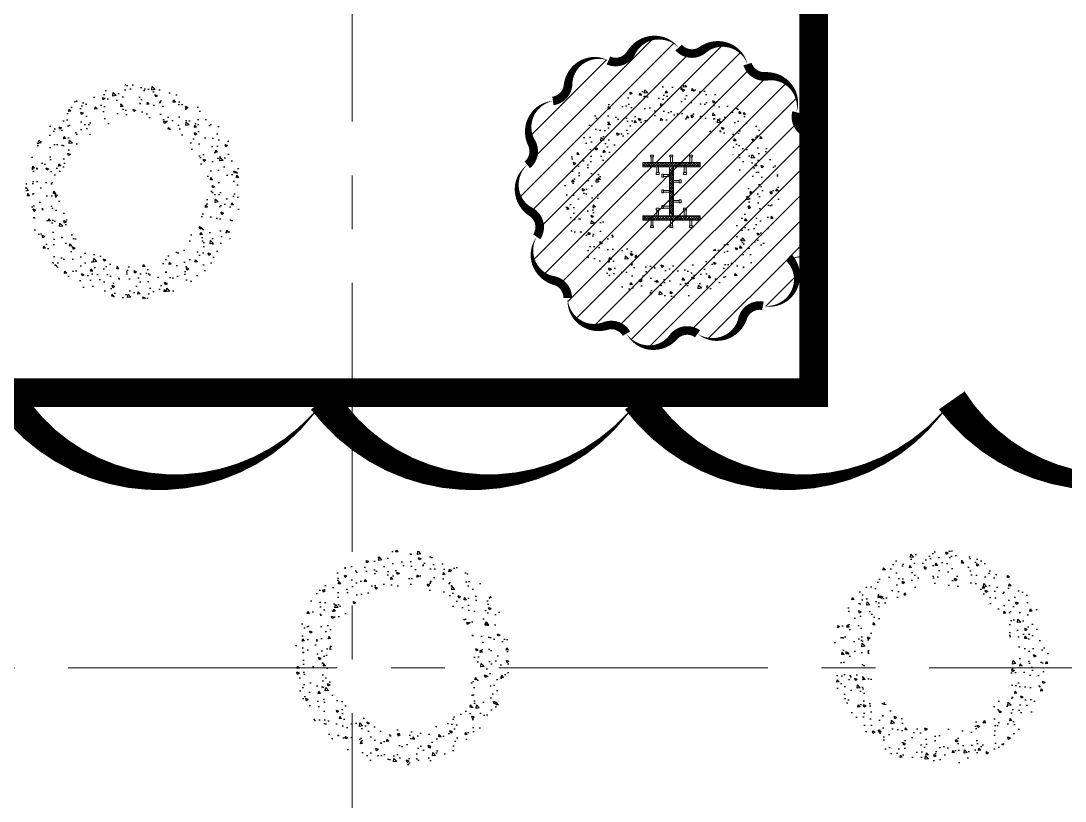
# Model space of a CAD drawing. Header units: millimetres. Extents: x -346728 to 1320345, y -537202 to -385966.
# Drawn here: x 394762 to 402040, y -440822 to -435381 of the extents above; entities that cross this region are included whole.
import ezdxf

# ---------------------------------------------------------------- set-up
doc = ezdxf.new("R2010")
doc.units = ezdxf.units.MM
doc.header["$LTSCALE"] = 100
doc.linetypes.add('X1326_GLB$0$CENTER', pattern=[2, 1.25, -0.25, 0.25, -0.25])
for name, color, linetype, lineweight in [('A-giao thong', 8, 'Continuous', 15), ('KCMANH', 8, 'Continuous', 13), ('KINGPOST', 5, 'Continuous', 20), ('X1326_GLB$0$A-tim', 8, 'X1326_GLB$0$CENTER', 9)]:
    doc.layers.add(name, color=color, linetype=linetype, lineweight=lineweight)
for name, color, linetype in [('hach', 253, 'Continuous'), ('PL', 3, 'Continuous'), ('thep doc', 6, 'Continuous')]:
    doc.layers.add(name, color=color, linetype=linetype)
pattern_1 = [(44.99999999999996, (188543.3296231151, 11377564.43864295), (-8.980256121069152, 8.980256121069138), []), (135, (188543.3296231151, 11377564.43864295), (-8.980256121069152, -8.980256121069138), [])]

# ---------------------------------------------------------------- blocks, each defined once
blk = doc.blocks.new('LVL-KHUNGTEN')
blk.add_lwpolyline([(61072.91373489425, 41092.78793908656), (119123.5098692991, 41092.78793908656), (119123.5098692991, 61.8816838347775), (61072.91373489425, 61.8816838347775)], close=True)
blk = doc.blocks.new('KP50 TOI SAN L1')
at = {"ltscale": 0.1}
h = blk.add_hatch(color=3, dxfattribs=at)
h.dxf.hatch_style = 1
h.paths.add_polyline_path([(14.40000000000146, 171.2000000000116), (-14.39999999999418, 171.2000000000116), (-14.39999999999418, 142.3999999999905)])
h.paths.add_polyline_path([(-14.39999999999418, -142.3999999999687), (-14.39999999999418, -171.1999999999825), (14.40000000000146, -171.1999999999825)])
at = {"layer": 'KCMANH', "linetype": 'ByBlock'}
h = blk.add_hatch(dxfattribs=at)
h.set_pattern_fill('ANSI37', color=3, scale=4, style=0)
h.set_pattern_definition(pattern_1)
h.paths.add_polyline_path([(-200, 200.0000000000109), (-200, 171.2000000000116), (200, 171.2000000000116), (200, 200.0000000000109)])
h = blk.add_hatch(dxfattribs=at)
h.set_pattern_fill('ANSI37', color=3, scale=4, style=0)
h.set_pattern_definition([(44.99999999999996, (188728.9296231151, 11377564.43864295), (-8.980256121069152, 8.980256121069138), []), (135, (188728.9296231151, 11377564.43864295), (-8.980256121069152, -8.980256121069138), [])])
h.paths.add_polyline_path([(14.40000000000146, 171.2000000000116), (-14.39999999999418, 142.3999999999905), (-14.39999999999418, -142.3999999999687), (14.40000000000146, -171.1999999999825)])
h = blk.add_hatch(dxfattribs=at)
h.set_pattern_fill('ANSI37', color=3, scale=4, style=0)
h.set_pattern_definition(pattern_1)
h.paths.add_polyline_path([(-200, -171.1999999999825), (-200, -199.9999999999891), (200, -199.9999999999891), (200, -171.1999999999825)])
for p, q in [((-125.1904738589728, 252.8000000000029), (-145.990473858983, 252.8000000000029)), ((-145.990473858983, 240), (-145.990473858983, 252.8000000000029)), ((-125.1904738589728, 240), (-145.990473858983, 240)), ((-141.9904738589757, 200), (-141.9904738589757, 240)), ((-129.1904738589801, 200), (-129.1904738589801, 240)), ((-125.1904738589728, 240), (-125.1904738589728, 252.8000000000029)), ((-10.40000000000146, 252.8000000000029), (10.40000000000146, 252.8000000000029)), ((-10.40000000000146, 240), (-10.40000000000146, 252.8000000000029)), ((-10.40000000000146, 240), (10.40000000000146, 240)), ((-6.400000000001455, 200), (-6.400000000001455, 240)), ((6.400000000001455, 200), (6.400000000001455, 240)), ((10.40000000000146, 240), (10.40000000000146, 252.8000000000029)), ((125.1904738589801, 252.8000000000029), (145.990473858983, 252.8000000000029)), ((125.1904738589801, 240), (125.1904738589801, 252.8000000000029)), ((125.1904738589801, 240), (145.990473858983, 240)), ((129.1904738589801, 200), (129.1904738589801, 240)), ((141.990473858983, 200), (141.990473858983, 240)), ((145.990473858983, 240), (145.990473858983, 252.8000000000029)), ((-101.9904738589757, 171.1999999999971), (-101.9904738589757, 131.1999999999971)), ((-89.19047385898011, 171.1999999999971), (-89.19047385898011, 131.1999999999971)), ((89.19047385898011, 171.1999999999971), (89.19047385898011, 131.1999999999971)), ((101.990473858983, 171.1999999999971), (101.990473858983, 131.1999999999971)), ((-85.19047385897284, 131.1999999999971), (-105.990473858983, 131.1999999999971)), ((-105.990473858983, 131.1999999999971), (-105.990473858983, 118.4000000000015)), ((-85.19047385897284, 118.4000000000015), (-105.990473858983, 118.4000000000015)), ((-85.19047385897284, 131.1999999999971), (-85.19047385897284, 118.4000000000015)), ((-67.19999999999709, 99.5998938560515), (-67.19999999999709, 120.3998938560471)), ((-54.39999999999418, 120.3998938560471), (-67.19999999999709, 120.3998938560471)), ((-54.39999999999418, 99.5998938560515), (-67.19999999999709, 99.5998938560515)), ((-54.39999999999418, 99.5998938560515), (-54.39999999999418, 120.3998938560471)), ((-14.39999999999418, 116.3998938560471), (-54.39999999999418, 116.3998938560471)), ((-14.39999999999418, 103.5998938560515), (-54.39999999999418, 103.5998938560515)), ((14.40000000000146, 76.39989385604713), (54.40000000000146, 76.39989385604713)), ((54.40000000000146, 59.59989385605149), (54.40000000000146, 80.39989385604713)), ((54.40000000000146, 80.39989385604713), (67.20000000000437, 80.39989385604713)), ((67.20000000000437, 59.59989385605149), (67.20000000000437, 80.39989385604713)), ((85.19047385898011, 131.1999999999971), (105.990473858983, 131.1999999999971)), ((85.19047385898011, 131.1999999999971), (85.19047385898011, 118.4000000000015)), ((85.19047385898011, 118.4000000000015), (105.990473858983, 118.4000000000015)), ((105.990473858983, 131.1999999999971), (105.990473858983, 118.4000000000015)), ((-67.19999999999709, 10.40000000000146), (-67.19999999999709, -10.40000000000146)), ((-54.39999999999418, 10.40000000000146), (-67.19999999999709, 10.40000000000146)), ((-54.39999999999418, 10.40000000000146), (-54.39999999999418, -10.40000000000146)), ((-14.39999999999418, 6.400000000001455), (-54.39999999999418, 6.400000000001455)), ((14.40000000000146, 63.59989385605149), (54.40000000000146, 63.59989385605149)), ((54.40000000000146, 59.59989385605149), (67.20000000000437, 59.59989385605149)), ((-54.39999999999418, -10.40000000000146), (-67.19999999999709, -10.40000000000146)), ((-14.39999999999418, -6.400000000001455), (-54.39999999999418, -6.400000000001455)), ((14.40000000000146, -63.59989385605149), (54.40000000000146, -63.59989385605149)), ((54.40000000000146, -59.59989385605149), (54.40000000000146, -80.39989385604713)), ((54.40000000000146, -59.59989385605149), (67.20000000000437, -59.59989385605149)), ((67.20000000000437, -59.59989385605149), (67.20000000000437, -80.39989385604713)), ((-85.19047385897284, -118.4000000000015), (-105.990473858983, -118.4000000000015)), ((-105.990473858983, -131.1999999999971), (-105.990473858983, -118.4000000000015)), ((-85.19047385897284, -131.1999999999971), (-105.990473858983, -131.1999999999971)), ((-101.9904738589757, -171.1999999999971), (-101.9904738589757, -131.1999999999971)), ((-89.19047385898011, -171.1999999999971), (-89.19047385898011, -131.1999999999971)), ((-85.19047385897284, -131.1999999999971), (-85.19047385897284, -118.4000000000015)), ((-67.19999999999709, -99.5998938560515), (-67.19999999999709, -120.3998938560471)), ((-54.39999999999418, -99.5998938560515), (-67.19999999999709, -99.5998938560515)), ((-54.39999999999418, -120.3998938560471), (-67.19999999999709, -120.3998938560471)), ((-54.39999999999418, -99.5998938560515), (-54.39999999999418, -120.3998938560471)), ((-14.39999999999418, -103.5998938560515), (-54.39999999999418, -103.5998938560515)), ((-14.39999999999418, -116.3998938560471), (-54.39999999999418, -116.3998938560471)), ((14.40000000000146, -76.39989385604713), (54.40000000000146, -76.39989385604713)), ((54.40000000000146, -80.39989385604713), (67.20000000000437, -80.39989385604713)), ((85.19047385898011, -118.4000000000015), (105.990473858983, -118.4000000000015)), ((85.19047385898011, -131.1999999999971), (85.19047385898011, -118.4000000000015)), ((85.19047385898011, -131.1999999999971), (105.990473858983, -131.1999999999971)), ((89.19047385898011, -171.1999999999971), (89.19047385898011, -131.1999999999971)), ((101.990473858983, -171.1999999999971), (101.990473858983, -131.1999999999971)), ((105.990473858983, -131.1999999999971), (105.990473858983, -118.4000000000015)), ((-141.9904738589757, -200), (-141.9904738589757, -240)), ((-129.1904738589801, -200), (-129.1904738589801, -240)), ((-6.400000000001455, -200), (-6.400000000001455, -240)), ((6.400000000001455, -200), (6.400000000001455, -240)), ((129.1904738589801, -200), (129.1904738589801, -240)), ((141.990473858983, -200), (141.990473858983, -240)), ((-125.1904738589728, -240), (-145.990473858983, -240)), ((-145.990473858983, -240), (-145.990473858983, -252.8000000000029)), ((-125.1904738589728, -252.8000000000029), (-145.990473858983, -252.8000000000029)), ((-125.1904738589728, -240), (-125.1904738589728, -252.8000000000029)), ((-10.40000000000146, -240), (10.40000000000146, -240)), ((-10.40000000000146, -240), (-10.40000000000146, -252.8000000000029)), ((-10.40000000000146, -252.8000000000029), (10.40000000000146, -252.8000000000029)), ((10.40000000000146, -240), (10.40000000000146, -252.8000000000029)), ((125.1904738589801, -240), (145.990473858983, -240)), ((125.1904738589801, -240), (125.1904738589801, -252.8000000000029)), ((125.1904738589801, -252.8000000000029), (145.990473858983, -252.8000000000029)), ((145.990473858983, -240), (145.990473858983, -252.8000000000029))]:
    blk.add_line(p, q, dxfattribs=at)
at = {"layer": 'KCMANH', "color": 3, "linetype": 'ByBlock'}
blk.add_line((-200, 200), (200, 200), dxfattribs=at)
at = {"layer": 'KINGPOST', "color": 3, "linetype": 'ByBlock'}
for p, q in [((-200, 171.1999999999971), (-200, 200)), ((-200, 171.1999999999971), (200, 171.1999999999971)), ((-14.39999999999418, 171.1999999999971), (-14.39999999999418, -171.1999999999971)), ((-14.39999999997235, 142.4000000000015), (14.40000000000146, 171.1999999999971)), ((14.40000000000146, 171.1999999999971), (14.40000000000146, -171.1999999999971)), ((200, 171.1999999999971), (200, 200)), ((-14.39999999997235, -142.4000000000015), (14.40000000000146, -171.1999999999971)), ((-200, -171.1999999999971), (200, -171.1999999999971)), ((-200, -171.1999999999971), (-200, -200)), ((-200, -200), (200, -200)), ((200, -171.1999999999971), (200, -200))]:
    blk.add_line(p, q, dxfattribs=at)
at = {"layer": 'KINGPOST', "color": 6, "linetype": 'ByBlock'}
blk.add_lwpolyline([(-14.39999999999418, 0), (14.40000000000146, 0)], dxfattribs=at)
blk = doc.blocks.new('B1 Kingpost Layout Plan1')
at = {"layer": 'KCMANH', "linetype": 'ByBlock'}
blk.add_blockref('KP50 TOI SAN L1', (28699.59109089593, -21803.83673475788, -1.299539690080564e-06), dxfattribs=at)

msp = doc.modelspace()

# ---------------------------------------------------------------- hatches: boundary and pattern name
at = {"ltscale": 0.1}
h = msp.add_hatch(color=3, dxfattribs=at)
h.dxf.hatch_style = 1
h.paths.add_polyline_path([(399310.3396661673, -436402.7773798989), (399281.5396661675, -436402.7773798989), (399281.5396661675, -436431.5773798989)])
h.paths.add_polyline_path([(399281.5396661675, -436716.3773798989), (399281.5396661675, -436745.1773798989), (399310.3396661673, -436745.1773798989)])
at = {"layer": 'A-giao thong', "transparency": 33554572}
h = msp.add_hatch(dxfattribs=at)
h.set_pattern_fill('ANSI31', color=256, scale=1000)
h.set_pattern_definition([(45, (360946.9742771544, -533830.6188783228), (-88.38834764831843, 88.38834764831844), [])])
edge = h.paths.add_edge_path()
edge.add_arc((400141.0508425297, -436338.2836298501), 200.091326396924, 313.1890045741997, 423.1890044747136)
edge.add_arc((400286.8599111657, -436049.7683288616), 123.1753799015254, 165.3246326879942, 243.18900447470742, ccw=False)
edge.add_arc((399973.898201773, -435967.8081544777), 200.3404647350627, 345.3246326879935, 455.3246325885028)
edge.add_arc((399943.8763646973, -435645.6883149312), 123.1753799015117, 197.4523541326421, 275.32463258850305, ccw=False)
edge.add_arc((399635.3394160602, -435742.687636019), 200.2499081724988, 17.45235413264597, 127.4523540331561)
edge.add_arc((399438.6640188646, -435485.9334635044), 123.1753799015265, 221.3374224332373, 307.4523540331534, ccw=False)
edge.add_arc((399193.6179562724, -435701.49543004), 203.1902650560175, 41.33742243323479, 151.337422333742)
edge.add_arc((398907.2452778197, -435544.9539874624), 123.1753799015094, 245.97207067360318, 331.33742233374693, ccw=False)
edge.add_arc((398775.5474638732, -435840.3644931091), 200.261910843809, 65.97207067360544, 175.9720705741139)
edge.add_arc((398452.9090864524, -435817.6453720909), 123.1753799015126, 278.0994113494279, 355.97207057411634, ccw=False)
edge.add_arc((398498.4889622408, -436137.9298610725), 200.3361020571378, 98.09941134942484, 208.0994112499362)
edge.add_arc((398213.109226778, -436290.3046803382), 123.175379901518, -50.51419146834911, 28.099411249937475, ccw=False)
edge.add_arc((398419.027846831, -436540.2300398735), 200.6535308265784, 129.4858085316449, 239.4858084321514)
edge.add_arc((398254.603146188, -436819.2097546231), 123.1753799015154, -33.38585266077672, 59.48580843215609, ccw=False)
edge.add_arc((398524.5413151542, -436997.1055661382), 200.1101515091129, 146.6141473392238, 256.6141472397279)
edge.add_arc((398449.6982244976, -437311.6084224057), 123.1753799015155, -1.2513417107547866, 76.61414723972922, ccw=False)
edge.add_arc((398773.1404891709, -437318.6735354721), 200.3440389897893, 178.7486582892484, 288.7486581897573)
edge.add_arc((398877.1252237466, -437625.0262560002), 123.1753799015132, 30.876836025434216, 108.7486581897549, ccw=False)
edge.add_arc((399154.7013142789, -437459.0527726053), 200.2371789537907, 210.876836025434, 320.876835925943)
edge.add_arc((399405.6019857843, -437663.1227024417), 123.1753799015087, 54.01226688685409, 140.8768359259447, ccw=False)
edge.add_arc((399597.3452676414, -437399.091859537), 203.1339398279393, 234.0122668868539, 344.0122667873574)
edge.add_arc((399911.0331669653, -437488.9677403955), 123.1753799015273, 79.39644157920287, 164.0122667873614, ccw=False)
edge.add_arc((399970.5517114211, -437171.0424143072), 200.2731787634664, 259.3964415791925, 404.1286010454199)
edge.add_arc((400135.4320849251, -436820.6756967466), 211.9778768860564, 264.279643978025, 407.3982272340489)
edge.add_arc((400362.2969037085, -436573.9773799027), 123.175379901495, 133.189004574196, 227.3982272340362, ccw=False)
at = {"layer": 'hach'}
h = msp.add_hatch(dxfattribs=at)
h.set_pattern_fill('ANSI31', color=256, scale=70)
h.set_pattern_definition([(45, (342151.2213262877, -508591.2227448209), (-157.1544821187101, 157.1544821187102), [])])
h.paths.add_polyline_path([(362433.3801022533, -410142.157258469), (348853.8926203205, -428107.5122169152), (376146.7434840773, -501359.0065796374), (382446.7504393198, -503970.9423327898), (458369.0723871468, -469396.5978761645), (462927.8694431226, -462329.4458765544), (462919.8279490094, -415142.6860857411), (457917.8110400178, -410142.1572584765)])
h.paths.add_polyline_path([(363030.572598144, -411342.1571560285), (350208.3245424145, -428305.7014718884), (377088.8498291909, -500450.5520168371), (382424.3063307689, -502662.5923677236), (457551.450776385, -468450.3646135417), (461727.809133747, -461976.0778765109), (461719.6650677317, -415639.3961758266), (457420.8592675527, -411342.1571560359)], flags=16)
h = msp.add_hatch(dxfattribs=at)
h.set_pattern_fill('AR-CONC', color=256, scale=4)
h.set_pattern_definition([(49.99999999999999, (342151.2213262877, -508591.2227448209), (728.738675984016, -63.75634215561234), [76.2, -838.2]), (355, (342151.2213262877, -508591.2227448209), (-140.9736856998774, 764.2273809561406), [60.96, -670.56233668]), (100.4514446999999, (342211.9493542878, -508596.5357588209), (587.7649883614131, 700.4710076487804), [64.76003519999986, -712.3609783999989]), (46.18420000000002, (342151.2213262877, -508388.022744821), (1084.31616356852, -168.1693117309086), [114.2999999999996, -1257.299999999994]), (96.63555760999992, (342241.5809262877, -508402.0367448209), (949.616536206012, 989.7044983908861), [97.14009256, -1068.54243264]), (351.1841511700001, (342151.2213262877, -508388.022744821), (949.6165362599081, 989.7044983421306), [91.43986828, -1005.83892768]), (21, (342252.8213262878, -508438.822744821), (606.4575650765299, -409.0607927483504), [76.2, -838.2]), (326.0000000000001, (342252.8213262878, -508438.822744821), (247.2081133905883, 736.7518644892771), [60.96, -670.56]), (71.45144499999999, (342303.3594566878, -508472.911144421), (853.6656771148646, 327.691075543621), [64.7600352, -712.3597503999999]), (37.50000000000001, (342151.2213262877, -508591.2227448209), (12.35441300236727, 338.2201554926124), [0, -662.432, 0, -680.72, 0, -673.1]), (7.499999999999999, (342151.2213262877, -508591.2227448209), (267.278650041223, 400.722299272478), [0, -388.112, 0, -647.192, 0, -256.54]), (327.5, (341924.6533262877, -508591.2227448209), (542.3623806674856, -22.91497597069377), [0, -254, 0, -792.48, 0, -1051.56]), (317.5, (341823.0533262876, -508591.2227448209), (592.5167255440722, 101.7059641333321), [0, -330.2, 0, -526.288, 0, -746.76])])
h.paths.add_polyline_path([(362433.3801022533, -410142.157258469), (348853.8926203205, -428107.5122169152), (376146.7434840773, -501359.0065796374), (382446.7504393198, -503970.9423327898), (458369.0723871468, -469396.5978761645), (462927.8694431226, -462329.4458765544), (462919.8279490094, -415142.6860857411), (457917.8110400178, -410142.1572584765)])
h.paths.add_polyline_path([(363030.572598144, -411342.1571560285), (350208.3245424145, -428305.7014718884), (377088.8498291909, -500450.5520168371), (382424.3063307689, -502662.5923677236), (457551.450776385, -468450.3646135417), (461727.809133747, -461976.0778765109), (461719.6650677317, -415639.3961758266), (457420.8592675527, -411342.1571560359)], flags=16)
at = {"layer": 'PL'}
h = msp.add_hatch(dxfattribs=at)
h.set_pattern_fill('AR-CONC', color=6)
h.set_pattern_definition([(130, (388047.706070181, -449035.2636694514), (-182.184668996004, -15.93908553890309), [19.05, -209.55]), (185, (388047.706070181, -449035.2636694514), (35.24342142496934, 191.0568452390351), [15.24, -167.64058417]), (79.54855530000003, (388032.524063181, -449036.5919229515), (-146.9412470903533, 175.1177519121951), [16.1900088, -178.0902446]), (133.8157999999999, (388047.706070181, -448984.4636694514), (-271.0790408921299, -42.04232793272715), [28.57499999999999, -314.3249999999998]), (83.36444239000005, (388025.116170181, -448987.9671694514), (-237.404134051503, 247.4261245977215), [24.28502314, -267.13560816]), (188.81584883, (388047.706070181, -448984.4636694514), (-237.404134064977, 247.4261245855326), [22.85996706999999, -251.4597319199999]), (159, (388022.3060701811, -448997.1636694514), (-151.6143912691325, -102.2651981870876), [19.05, -209.55]), (214, (388022.3060701811, -448997.1636694514), (-61.80202834764707, 184.1879661223193), [15.24, -167.64]), (108.548555, (388009.671537581, -449005.6857693514), (-213.4164192787161, 81.92276888590524), [16.19000879999995, -178.0899375999996]), (142.5, (388047.706070181, -449035.2636694514), (-3.088603250591817, 84.55503887315311), [0, -165.608, 0, -170.18, 0, -168.275]), (172.5, (388047.706070181, -449035.2636694514), (-66.81966251030575, 100.1805748181195), [0, -97.02799999999999, 0, -161.798, 0, -64.135]), (212.5, (388104.348070181, -449035.2636694514), (-135.5905951668714, -5.728743992673444), [0, -63.49999999999991, 0, -198.1199999999996, 0, -262.8899999999992]), (222.5, (388129.7480701809, -449035.2636694514), (-148.129181386018, 25.42649103333303), [0, -82.55, 0, -131.572, 0, -186.69])])
edge = h.paths.add_edge_path()
edge.add_ellipse((395545.9396661672, -436573.9773798989), major_axis=(530.3300858899156, 530.3300858899156), ratio=0.999999999999981, start_angle=134.9999999999994, end_angle=314.9999999999994)
edge.add_ellipse((395545.9396661672, -436573.9773798989), major_axis=(530.3300858899156, 530.3300858899156), ratio=0.999999999999981, start_angle=314.9999999999994, end_angle=494.9999999999994)
edge = h.paths.add_edge_path(flags=16)
edge.add_ellipse((395545.9396661672, -436573.9773798989), major_axis=(-353.5533905932856, 353.5533905932855), ratio=0.9999999999999334, start_angle=45.000000000001876, end_angle=225.0000000000019, ccw=False)
edge.add_ellipse((395545.9396661672, -436573.9773798989), major_axis=(-353.5533905932856, 353.5533905932855), ratio=0.9999999999999334, start_angle=-134.99999999999812, end_angle=45.000000000001876, ccw=False)
h.paths.add_polyline_path([(395545.9396661672, -436073.9773798989), (395978.9523680593, -436823.9773798989), (395112.9269642749, -436823.9773798989)], flags=0)
h = msp.add_hatch(dxfattribs=at)
h.set_pattern_fill('AR-CONC', color=6)
h.set_pattern_definition([(130, (388047.7061417248, -449035.2637718895), (-182.184668996004, -15.93908553890309), [19.05, -209.55]), (185, (388047.7061417248, -449035.2637718895), (35.24342142496934, 191.0568452390351), [15.24, -167.64058417]), (79.54855530000003, (388032.5241347249, -449036.5920253895), (-146.9412470903533, 175.1177519121951), [16.1900088, -178.0902446]), (133.8157999999999, (388047.7061417248, -448984.4637718895), (-271.0790408921299, -42.04232793272715), [28.57499999999999, -314.3249999999998]), (83.36444239000005, (388025.1162417248, -448987.9672718894), (-237.404134051503, 247.4261245977215), [24.28502314, -267.13560816]), (188.81584883, (388047.7061417248, -448984.4637718895), (-237.404134064977, 247.4261245855326), [22.85996706999997, -251.4597319199998]), (159, (388022.3061417249, -448997.1637718895), (-151.6143912691325, -102.2651981870876), [19.05, -209.55]), (214, (388022.3061417249, -448997.1637718895), (-61.80202834764707, 184.1879661223193), [15.24, -167.64]), (108.548555, (388009.6716091247, -449005.6858717895), (-213.4164192787161, 81.92276888590524), [16.19000879999994, -178.0899375999995]), (142.5, (388047.7061417248, -449035.2637718895), (-3.088603250591817, 84.55503887315311), [0, -165.608, 0, -170.18, 0, -168.275]), (172.5, (388047.7061417248, -449035.2637718895), (-66.81966251030575, 100.1805748181195), [0, -97.02799999999999, 0, -161.798, 0, -64.135]), (212.5, (388104.3481417248, -449035.2637718895), (-135.5905951668714, -5.728743992673444), [0, -63.49999999999989, 0, -198.1199999999995, 0, -262.8899999999991]), (222.5, (388129.7481417247, -449035.2637718895), (-148.129181386018, 25.42649103333303), [0, -82.55, 0, -131.572, 0, -186.69])])
edge = h.paths.add_edge_path()
edge.add_ellipse((395545.9397377107, -436573.9774823369), major_axis=(530.33008588992, 530.33008588992), ratio=0.9999999999999646, start_angle=134.999999999999, end_angle=314.999999999999)
edge.add_ellipse((395545.9397377107, -436573.9774823369), major_axis=(530.33008588992, 530.33008588992), ratio=0.9999999999999646, start_angle=314.999999999999, end_angle=494.9999999999989)
edge = h.paths.add_edge_path(flags=16)
edge.add_ellipse((395545.9397377107, -436573.9774823369), major_axis=(-353.553390593312, 353.5533905933119), ratio=0.9999999999997844, start_angle=45.000000000006196, end_angle=225.0000000000062, ccw=False)
edge.add_ellipse((395545.9397377107, -436573.9774823369), major_axis=(353.5533905933058, 353.5533905933058), ratio=0.999999999999819, start_angle=-45.00000000000517, end_angle=134.9999999999948, ccw=False)
h.paths.add_polyline_path([(395545.9397377107, -436073.9774823369), (395978.952439603, -436823.9774823369), (395112.9270358186, -436823.9774823369)], flags=0)
h = msp.add_hatch(dxfattribs=at)
h.set_pattern_fill('AR-CONC', color=6)
h.set_pattern_definition([(130, (384297.706070181, -449035.2636694514), (-182.184668996004, -15.93908553890309), [19.05, -209.55]), (185, (384297.706070181, -449035.2636694514), (35.24342142496934, 191.0568452390351), [15.24, -167.64058417]), (79.54855530000003, (384282.524063181, -449036.5919229515), (-146.9412470903533, 175.1177519121951), [16.1900088, -178.0902446]), (133.8157999999999, (384297.706070181, -448984.4636694514), (-271.0790408921299, -42.04232793272715), [28.57499999999999, -314.3249999999998]), (83.36444239000005, (384275.116170181, -448987.9671694514), (-237.404134051503, 247.4261245977215), [24.28502314, -267.13560816]), (188.81584883, (384297.706070181, -448984.4636694514), (-237.404134064977, 247.4261245855326), [22.85996706999999, -251.4597319199999]), (159, (384272.3060701811, -448997.1636694514), (-151.6143912691325, -102.2651981870876), [19.05, -209.55]), (214, (384272.3060701811, -448997.1636694514), (-61.80202834764707, 184.1879661223193), [15.24, -167.64]), (108.548555, (384259.671537581, -449005.6857693514), (-213.4164192787161, 81.92276888590524), [16.19000879999995, -178.0899375999996]), (142.5, (384297.706070181, -449035.2636694514), (-3.088603250591817, 84.55503887315311), [0, -165.608, 0, -170.18, 0, -168.275]), (172.5, (384297.706070181, -449035.2636694514), (-66.81966251030575, 100.1805748181195), [0, -97.02799999999999, 0, -161.798, 0, -64.135]), (212.5, (384354.348070181, -449035.2636694514), (-135.5905951668714, -5.728743992673444), [0, -63.49999999999991, 0, -198.1199999999996, 0, -262.8899999999992]), (222.5, (384379.7480701809, -449035.2636694514), (-148.129181386018, 25.42649103333303), [0, -82.55, 0, -131.572, 0, -186.69])])
edge = h.paths.add_edge_path()
edge.add_ellipse((399295.9396661672, -436573.9773798989), major_axis=(530.3300858899156, 530.3300858899156), ratio=0.999999999999981, start_angle=134.9999999999994, end_angle=314.9999999999994)
edge.add_ellipse((399295.9396661672, -436573.9773798989), major_axis=(530.3300858899156, 530.3300858899156), ratio=0.999999999999981, start_angle=314.9999999999994, end_angle=494.9999999999994)
edge = h.paths.add_edge_path(flags=16)
edge.add_ellipse((399295.9396661672, -436573.9773798989), major_axis=(-353.5533905932856, 353.5533905932855), ratio=0.9999999999999334, start_angle=45.000000000001876, end_angle=225.0000000000019, ccw=False)
edge.add_ellipse((399295.9396661672, -436573.9773798989), major_axis=(-353.5533905932856, 353.5533905932855), ratio=0.9999999999999334, start_angle=-134.99999999999812, end_angle=45.000000000001876, ccw=False)
h.paths.add_polyline_path([(399295.9396661672, -436073.9773798989), (399728.9523680593, -436823.9773798989), (398862.9269642749, -436823.9773798989)], flags=0)
h = msp.add_hatch(dxfattribs=at)
h.set_pattern_fill('AR-CONC', color=6)
h.set_pattern_definition([(130, (384297.7061417248, -449035.2637718895), (-182.184668996004, -15.93908553890309), [19.05, -209.55]), (185, (384297.7061417248, -449035.2637718895), (35.24342142496934, 191.0568452390351), [15.24, -167.64058417]), (79.54855530000003, (384282.5241347249, -449036.5920253895), (-146.9412470903533, 175.1177519121951), [16.1900088, -178.0902446]), (133.8157999999999, (384297.7061417248, -448984.4637718895), (-271.0790408921299, -42.04232793272715), [28.57499999999999, -314.3249999999998]), (83.36444239000005, (384275.1162417248, -448987.9672718894), (-237.404134051503, 247.4261245977215), [24.28502314, -267.13560816]), (188.81584883, (384297.7061417248, -448984.4637718895), (-237.404134064977, 247.4261245855326), [22.85996706999997, -251.4597319199998]), (159, (384272.3061417249, -448997.1637718895), (-151.6143912691325, -102.2651981870876), [19.05, -209.55]), (214, (384272.3061417249, -448997.1637718895), (-61.80202834764707, 184.1879661223193), [15.24, -167.64]), (108.548555, (384259.6716091247, -449005.6858717895), (-213.4164192787161, 81.92276888590524), [16.19000879999994, -178.0899375999995]), (142.5, (384297.7061417248, -449035.2637718895), (-3.088603250591817, 84.55503887315311), [0, -165.608, 0, -170.18, 0, -168.275]), (172.5, (384297.7061417248, -449035.2637718895), (-66.81966251030575, 100.1805748181195), [0, -97.02799999999999, 0, -161.798, 0, -64.135]), (212.5, (384354.3481417248, -449035.2637718895), (-135.5905951668714, -5.728743992673444), [0, -63.49999999999989, 0, -198.1199999999995, 0, -262.8899999999991]), (222.5, (384379.7481417247, -449035.2637718895), (-148.129181386018, 25.42649103333303), [0, -82.55, 0, -131.572, 0, -186.69])])
edge = h.paths.add_edge_path()
edge.add_ellipse((399295.9397377107, -436573.9774823369), major_axis=(530.33008588992, 530.33008588992), ratio=0.9999999999999646, start_angle=134.999999999999, end_angle=314.999999999999)
edge.add_ellipse((399295.9397377107, -436573.9774823369), major_axis=(530.33008588992, 530.33008588992), ratio=0.9999999999999646, start_angle=314.999999999999, end_angle=494.9999999999989)
edge = h.paths.add_edge_path(flags=16)
edge.add_ellipse((399295.9397377107, -436573.9774823369), major_axis=(-353.553390593312, 353.5533905933119), ratio=0.9999999999997844, start_angle=45.000000000006196, end_angle=225.0000000000062, ccw=False)
edge.add_ellipse((399295.9397377107, -436573.9774823369), major_axis=(353.5533905933058, 353.5533905933058), ratio=0.999999999999819, start_angle=-45.00000000000517, end_angle=134.9999999999948, ccw=False)
h.paths.add_polyline_path([(399295.9397377107, -436073.9774823369), (399728.952439603, -436823.9774823369), (398862.9270358186, -436823.9774823369)], flags=0)
h = msp.add_hatch(dxfattribs=at)
h.set_pattern_fill('AR-CONC', color=6)
h.set_pattern_definition([(130, (386172.706070181, -452282.8589336431), (-182.184668996004, -15.93908553890309), [19.05, -209.55]), (185, (386172.706070181, -452282.8589336431), (35.24342142496934, 191.0568452390351), [15.24, -167.64058417]), (79.54855530000003, (386157.524063181, -452284.1871871431), (-146.9412470903533, 175.1177519121951), [16.1900088, -178.0902446]), (133.8157999999999, (386172.706070181, -452232.0589336431), (-271.0790408921299, -42.04232793272715), [28.57499999999999, -314.3249999999998]), (83.36444239000005, (386150.116170181, -452235.5624336431), (-237.404134051503, 247.4261245977215), [24.28502314, -267.13560816]), (188.81584883, (386172.706070181, -452232.0589336431), (-237.404134064977, 247.4261245855326), [22.85996706999999, -251.4597319199999]), (159, (386147.3060701811, -452244.7589336431), (-151.6143912691325, -102.2651981870876), [19.05, -209.55]), (214, (386147.3060701811, -452244.7589336431), (-61.80202834764707, 184.1879661223193), [15.24, -167.64]), (108.548555, (386134.671537581, -452253.2810335431), (-213.4164192787161, 81.92276888590524), [16.19000879999995, -178.0899375999996]), (142.5, (386172.706070181, -452282.8589336431), (-3.088603250591817, 84.55503887315311), [0, -165.608, 0, -170.18, 0, -168.275]), (172.5, (386172.706070181, -452282.8589336431), (-66.81966251030575, 100.1805748181195), [0, -97.02799999999999, 0, -161.798, 0, -64.135]), (212.5, (386229.348070181, -452282.8589336431), (-135.5905951668714, -5.728743992673444), [0, -63.49999999999991, 0, -198.1199999999996, 0, -262.8899999999992]), (222.5, (386254.7480701809, -452282.8589336431), (-148.129181386018, 25.42649103333303), [0, -82.55, 0, -131.572, 0, -186.69])])
edge = h.paths.add_edge_path()
edge.add_ellipse((397420.9396661672, -439821.5726440906), major_axis=(-530.330085889931, 530.3300858899311), ratio=0.999999999999923, start_angle=45.00000000000219, end_angle=225.0000000000022)
edge.add_ellipse((397420.9396661672, -439821.5726440906), major_axis=(530.3300858899156, 530.3300858899156), ratio=0.999999999999981, start_angle=314.9999999999994, end_angle=494.9999999999994)
edge = h.paths.add_edge_path(flags=16)
edge.add_ellipse((397420.9396661672, -439821.5726440906), major_axis=(353.5533905932874, 353.5533905932874), ratio=0.999999999999923, start_angle=134.9999999999978, end_angle=314.99999999999784, ccw=False)
edge.add_ellipse((397420.9396661672, -439821.5726440906), major_axis=(-353.5533905932856, 353.5533905932855), ratio=0.9999999999999334, start_angle=-134.99999999999812, end_angle=45.000000000001876, ccw=False)
h.paths.add_polyline_path([(397420.9396661672, -439321.5726440906), (397853.9523680593, -440071.5726440906), (396987.9269642749, -440071.5726440906)], flags=0)
h = msp.add_hatch(dxfattribs=at)
h.set_pattern_fill('AR-CONC', color=6)
h.set_pattern_definition([(130, (386172.7061417248, -452282.8590360811), (-182.184668996004, -15.93908553890309), [19.05, -209.55]), (185, (386172.7061417248, -452282.8590360811), (35.24342142496934, 191.0568452390351), [15.24, -167.64058417]), (79.54855530000003, (386157.5241347249, -452284.1872895811), (-146.9412470903533, 175.1177519121951), [16.1900088, -178.0902446]), (133.8157999999999, (386172.7061417248, -452232.0590360811), (-271.0790408921299, -42.04232793272715), [28.57499999999999, -314.3249999999998]), (83.36444239000005, (386150.1162417248, -452235.5625360811), (-237.404134051503, 247.4261245977215), [24.28502314, -267.13560816]), (188.81584883, (386172.7061417248, -452232.0590360811), (-237.404134064977, 247.4261245855326), [22.85996706999997, -251.4597319199998]), (159, (386147.3061417249, -452244.7590360811), (-151.6143912691325, -102.2651981870876), [19.05, -209.55]), (214, (386147.3061417249, -452244.7590360811), (-61.80202834764707, 184.1879661223193), [15.24, -167.64]), (108.548555, (386134.6716091247, -452253.2811359811), (-213.4164192787161, 81.92276888590524), [16.19000879999994, -178.0899375999995]), (142.5, (386172.7061417248, -452282.8590360811), (-3.088603250591817, 84.55503887315311), [0, -165.608, 0, -170.18, 0, -168.275]), (172.5, (386172.7061417248, -452282.8590360811), (-66.81966251030575, 100.1805748181195), [0, -97.02799999999999, 0, -161.798, 0, -64.135]), (212.5, (386229.3481417248, -452282.8590360811), (-135.5905951668714, -5.728743992673444), [0, -63.49999999999989, 0, -198.1199999999995, 0, -262.8899999999991]), (222.5, (386254.7481417247, -452282.8590360811), (-148.129181386018, 25.42649103333303), [0, -82.55, 0, -131.572, 0, -186.69])])
edge = h.paths.add_edge_path()
edge.add_ellipse((397420.9397377107, -439821.5727465285), major_axis=(530.33008588992, 530.33008588992), ratio=0.9999999999999646, start_angle=134.999999999999, end_angle=314.999999999999)
edge.add_ellipse((397420.9397377107, -439821.5727465285), major_axis=(-530.3300858899265, 530.3300858899266), ratio=0.9999999999999397, start_angle=225.0000000000017, end_angle=405.0000000000017)
edge = h.paths.add_edge_path(flags=16)
edge.add_ellipse((397420.9397377107, -439821.5727465285), major_axis=(-353.553390593312, 353.5533905933119), ratio=0.9999999999997844, start_angle=45.000000000006196, end_angle=225.0000000000062, ccw=False)
edge.add_ellipse((397420.9397377107, -439821.5727465285), major_axis=(353.5533905933311, 353.5533905933311), ratio=0.9999999999996754, start_angle=-45.00000000000932, end_angle=134.9999999999907, ccw=False)
h.paths.add_polyline_path([(397420.9397377107, -439321.5727465285), (397853.952439603, -440071.5727465285), (396987.9270358186, -440071.5727465285)], flags=0)
h = msp.add_hatch(dxfattribs=at)
h.set_pattern_fill('AR-CONC', color=6)
h.set_pattern_definition([(130, (382422.706070181, -452282.8589336431), (-182.184668996004, -15.93908553890309), [19.05, -209.55]), (185, (382422.706070181, -452282.8589336431), (35.24342142496934, 191.0568452390351), [15.24, -167.64058417]), (79.54855530000003, (382407.524063181, -452284.1871871431), (-146.9412470903533, 175.1177519121951), [16.1900088, -178.0902446]), (133.8157999999999, (382422.706070181, -452232.0589336431), (-271.0790408921299, -42.04232793272715), [28.57499999999999, -314.3249999999998]), (83.36444239000005, (382400.116170181, -452235.5624336431), (-237.404134051503, 247.4261245977215), [24.28502314, -267.13560816]), (188.81584883, (382422.706070181, -452232.0589336431), (-237.404134064977, 247.4261245855326), [22.85996706999999, -251.4597319199999]), (159, (382397.3060701811, -452244.7589336431), (-151.6143912691325, -102.2651981870876), [19.05, -209.55]), (214, (382397.3060701811, -452244.7589336431), (-61.80202834764707, 184.1879661223193), [15.24, -167.64]), (108.548555, (382384.671537581, -452253.2810335431), (-213.4164192787161, 81.92276888590524), [16.19000879999995, -178.0899375999996]), (142.5, (382422.706070181, -452282.8589336431), (-3.088603250591817, 84.55503887315311), [0, -165.608, 0, -170.18, 0, -168.275]), (172.5, (382422.706070181, -452282.8589336431), (-66.81966251030575, 100.1805748181195), [0, -97.02799999999999, 0, -161.798, 0, -64.135]), (212.5, (382479.348070181, -452282.8589336431), (-135.5905951668714, -5.728743992673444), [0, -63.49999999999991, 0, -198.1199999999996, 0, -262.8899999999992]), (222.5, (382504.7480701809, -452282.8589336431), (-148.129181386018, 25.42649103333303), [0, -82.55, 0, -131.572, 0, -186.69])])
edge = h.paths.add_edge_path()
edge.add_ellipse((401170.9396661672, -439821.5726440906), major_axis=(-530.330085889931, 530.3300858899311), ratio=0.999999999999923, start_angle=45.00000000000219, end_angle=225.0000000000022)
edge.add_ellipse((401170.9396661672, -439821.5726440906), major_axis=(530.3300858899156, 530.3300858899156), ratio=0.999999999999981, start_angle=314.9999999999994, end_angle=494.9999999999994)
edge = h.paths.add_edge_path(flags=16)
edge.add_ellipse((401170.9396661672, -439821.5726440906), major_axis=(353.5533905932874, 353.5533905932874), ratio=0.999999999999923, start_angle=134.9999999999978, end_angle=314.99999999999784, ccw=False)
edge.add_ellipse((401170.9396661672, -439821.5726440906), major_axis=(-353.5533905932856, 353.5533905932855), ratio=0.9999999999999334, start_angle=-134.99999999999812, end_angle=45.000000000001876, ccw=False)
h.paths.add_polyline_path([(401170.9396661672, -439321.5726440906), (401603.9523680593, -440071.5726440906), (400737.9269642749, -440071.5726440906)], flags=0)
h = msp.add_hatch(dxfattribs=at)
h.set_pattern_fill('AR-CONC', color=6)
h.set_pattern_definition([(130, (382422.7061417248, -452282.8590360811), (-182.184668996004, -15.93908553890309), [19.05, -209.55]), (185, (382422.7061417248, -452282.8590360811), (35.24342142496934, 191.0568452390351), [15.24, -167.64058417]), (79.54855530000003, (382407.5241347249, -452284.1872895811), (-146.9412470903533, 175.1177519121951), [16.1900088, -178.0902446]), (133.8157999999999, (382422.7061417248, -452232.0590360811), (-271.0790408921299, -42.04232793272715), [28.57499999999999, -314.3249999999998]), (83.36444239000005, (382400.1162417248, -452235.5625360811), (-237.404134051503, 247.4261245977215), [24.28502314, -267.13560816]), (188.81584883, (382422.7061417248, -452232.0590360811), (-237.404134064977, 247.4261245855326), [22.85996706999997, -251.4597319199998]), (159, (382397.3061417249, -452244.7590360811), (-151.6143912691325, -102.2651981870876), [19.05, -209.55]), (214, (382397.3061417249, -452244.7590360811), (-61.80202834764707, 184.1879661223193), [15.24, -167.64]), (108.548555, (382384.6716091247, -452253.2811359811), (-213.4164192787161, 81.92276888590524), [16.19000879999994, -178.0899375999995]), (142.5, (382422.7061417248, -452282.8590360811), (-3.088603250591817, 84.55503887315311), [0, -165.608, 0, -170.18, 0, -168.275]), (172.5, (382422.7061417248, -452282.8590360811), (-66.81966251030575, 100.1805748181195), [0, -97.02799999999999, 0, -161.798, 0, -64.135]), (212.5, (382479.3481417248, -452282.8590360811), (-135.5905951668714, -5.728743992673444), [0, -63.49999999999989, 0, -198.1199999999995, 0, -262.8899999999991]), (222.5, (382504.7481417247, -452282.8590360811), (-148.129181386018, 25.42649103333303), [0, -82.55, 0, -131.572, 0, -186.69])])
edge = h.paths.add_edge_path()
edge.add_ellipse((401170.9397377107, -439821.5727465285), major_axis=(530.33008588992, 530.33008588992), ratio=0.9999999999999646, start_angle=134.999999999999, end_angle=314.999999999999)
edge.add_ellipse((401170.9397377107, -439821.5727465285), major_axis=(-530.3300858899265, 530.3300858899266), ratio=0.9999999999999397, start_angle=225.0000000000017, end_angle=405.0000000000017)
edge = h.paths.add_edge_path(flags=16)
edge.add_ellipse((401170.9397377107, -439821.5727465285), major_axis=(-353.553390593312, 353.5533905933119), ratio=0.9999999999997844, start_angle=45.000000000006196, end_angle=225.0000000000062, ccw=False)
edge.add_ellipse((401170.9397377107, -439821.5727465285), major_axis=(353.5533905933311, 353.5533905933311), ratio=0.9999999999996754, start_angle=-45.00000000000932, end_angle=134.9999999999907, ccw=False)
h.paths.add_polyline_path([(401170.9397377107, -439321.5727465285), (401603.952439603, -440071.5727465285), (400737.9270358186, -440071.5727465285)], flags=0)

# ---------------------------------------------------------------- linework, layer by layer
at = {"color": 5, "elevation": -2718.252244227874}
msp.add_lwpolyline([(400277.9947868917, -436484.1702125159, 0, 60, 0.5205670500000068), (400231.301800564, -436159.702266116, 60, 60, -0.3534527118638525), (400167.7029113211, -436018.562822906, 0, 60, 0.5205670500000036), (399955.3068749752, -435768.3321800394, 60, 60, -0.3534915216528338), (399826.3711563435, -435682.6301641488, 0, 60, 0.52056705), (399513.5671500054, -435583.7173842643, 60, 60, -0.3944898867801987), (399346.1798915691, -435567.2898425552, 0, 60, 0.5205670499999941), (399015.3267012379, -435604.0351191861, 60, 60, -0.3907150967676189), (398857.0904913149, -435657.4558612447, 0, 60, 0.5205670499999991), (398575.780214324, -435826.2975480845, 60, 60, -0.3534933906758924), (398470.2633963586, -435939.5920905443, 0, 60, 0.5205670500000176), (398321.7661347772, -436232.2887294457, 60, 60, -0.3571345252974193), (398291.4348592759, -436385.3692347616, 0, 60, 0.520567049999982), (398317.1456626091, -436713.0937433261, 60, 60, -0.4289707164981073), (398357.4525881881, -436886.9900356355, 0, 60, 0.5205670499999676), (398478.2142737138, -437191.7793393291, 60, 60, -0.3534581953911722), (398572.8442290368, -437314.2983629013, 0, 60, 0.5205670499999923), (398837.5345270606, -437508.3868503527, 60, 60, -0.3534892819256612), (398982.843259323, -437561.8133525091, 0, 60, 0.5205670500000038), (399310.0435892903, -437585.4003306729, 60, 60, -0.3982747208827367), (399477.9813208455, -437563.4562282893, 0, 60, 0.5205670499999902), (399792.6221261719, -437455.0413549097, 60, 60, -0.3869502103842332), (399933.6989638229, -437367.8957127974, 0, 60, 0.7314348883771284), (400114.3035575273, -437031.5979706275, 0, 60, 0.7206828507104402), (400278.919643682, -436664.6438385538, 60, 60, -0.435898308053293)], format="xyseb", close=True, dxfattribs=at)
at = {"elevation": -1404.949430587001}
msp.add_lwpolyline([(420946.2692264505, -438027.5510907467, 0, 218.8510542577968, -0.52056705), (418757.7586838727, -438027.5510907467, 0, 218.8510542577968, -0.52056705), (416569.2481412946, -438027.5510907467, 0, 218.8510542577968, -0.52056705), (414380.7375987168, -438027.5510907467, 0, 218.8510542577968, -0.52056705), (412192.2270561387, -438027.5510907467, 0, 218.8510542577968, -0.52056705), (410003.7165135609, -438027.5510907467, 0, 218.8510542577968, -0.52056705), (407815.2059709828, -438027.5510907467, 0, 218.8510542577968, -0.52056705), (405626.695428405, -438027.5510907467, 0, 218.8510542577968, -0.52056705), (403438.184885827, -438027.5510907467, 0, 218.8510542577968, -0.52056705), (401249.6743432489, -438027.5510907467, 0, 218.8510542577968, -0.52056705), (399061.1638006711, -438027.5510907467, 0, 218.8510542577968, -0.52056705), (396872.653258093, -438027.5510907467, 0, 218.8510542577968, -0.52056705), (394684.1427155152, -438027.5510907467, 0, 218.8510542577968, -0.52056705), (392495.6321729371, -438027.5510907467, 0, 218.8510542577968, -0.52056705)], format="xyseb", dxfattribs=at)
at = {"layer": 'thep doc', "const_width": 200, "elevation": -3876.716966757267}
msp.add_lwpolyline([(400593.679063528, -444789.4190229842), (383754.7943404794, -444789.4190229842), (383754.7943404794, -437972.9959153692), (400286.5528138361, -437972.9959153692), (400286.5528138361, -429056.9063489485), (384775.8065058023, -429056.9063489485), (384775.8065058023, -419738.019069018), (400507.1365498171, -419738.019069018), (400507.1365498171, -412742.8644356889), (384890.7271291718, -412742.8644356889)], dxfattribs=at)
at = {"layer": 'X1326_GLB$0$A-tim', "ltscale": 15}
for p, q in [((397071.278044361, -398208.6109563511, -1404.949430389807), (397071.2780443621, -512162.695561827, -1404.9494308543)), ((341092.1169962919, -439891.5711802595, -1404.949431680278), (475778.665428832, -439891.5711802596, -1404.949431689646))]:
    msp.add_line(p, q, dxfattribs=at)

# ---------------------------------------------------------------- block references
at = {"extrusion": (0.005970236709927127, -2.28885336656151e-18, 0.9999821779780016), "xscale": 3.385207865094198, "yscale": 3.385207865094198, "zscale": 3.385207865094198}
msp.add_blockref('LVL-KHUNGTEN', (112985.2448162852, -525073.6189301613, 1027.739435108575), dxfattribs=at)
msp.add_blockref('B1 Kingpost Layout Plan1', (370596.3485037279, -414765.9628913942, -1404.949430139306))

doc.saveas('drawing.dxf')
